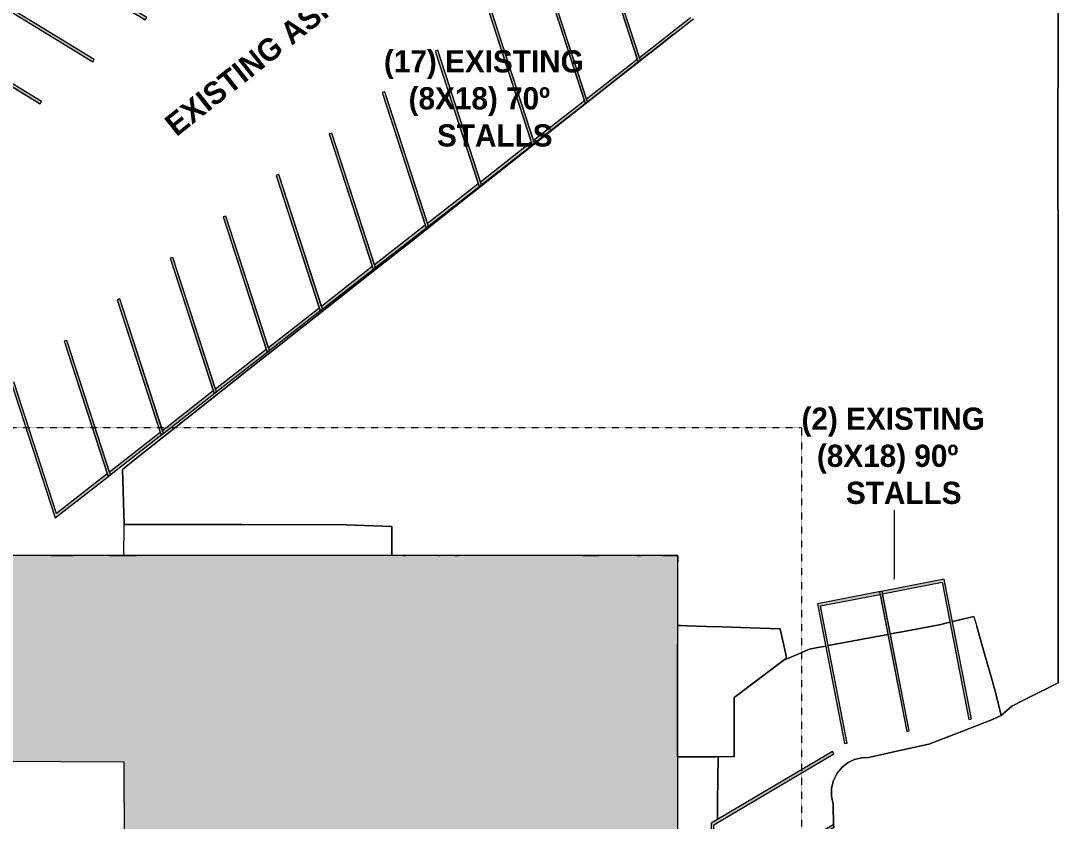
# Model space of a CAD drawing. Header units: inches. Extents: x -5728 to 15181, y 9834 to 15140.
# Drawn here: x -2115 to -539, y 12079 to 13294 of the extents above; entities that cross this region are included whole.
import ezdxf

# ---------------------------------------------------------------- set-up
doc = ezdxf.new("R2010")
doc.units = ezdxf.units.IN
doc.header["$MEASUREMENT"] = 0
doc.linetypes.add('Aligning Line 1_8_', pattern=[0.25, 0.125, -0.125])
for name, color, linetype, lineweight in [('A-WALL', 113, 'Continuous', 9), ('C-PRKG', 3, 'Continuous', 9), ('C-PRKG-IDEN', 70, 'Continuous', 9), ('C-TOPO', 7, 'Continuous', 9), ('G-ANNO-SYMB', 111, 'Aligning Line 1_8_', 9), ('G-ANNO-TEXT', 231, 'Continuous', 9)]:
    doc.layers.add(name, color=color, linetype=linetype, lineweight=lineweight)
doc.styles.add('Century Gothic_B', font='GOTHICB.TTF', dxfattribs={"height": 33.75})

# ---------------------------------------------------------------- blocks, each defined once
blk = doc.blocks.new('Walls 1 - Walls 1-1277454-SITE PLAN')
at = {"layer": 'A-WALL'}
blk.add_hatch(color=254, dxfattribs=at).paths.add_polyline_path([(-1117.1, 10379.2), (-1117, 11208.4), (-1069, 11208.4), (-1069, 11353), (-1117, 11353), (-1116.8, 12482.2), (-2175.1, 12482.3), (-2175.2, 12169.9), (-1958, 12169), (-1956.8, 11915.8), (-1585.5, 11918.8), (-1585.5, 11774.1), (-1577.8, 11774.1), (-1577.8, 10643), (-1938.6, 10642.4), (-1938.6, 10381.4), (-1177.1, 10379.3)], flags=0)
for p, q in [((-1116.8, 12482.2), (-2175.1, 12482.3)), ((-1117, 11353), (-1116.8, 12482.2)), ((-2175.2, 12169.9), (-1958, 12169)), ((-1958, 12169), (-1956.8, 11915.8))]:
    blk.add_line(p, q, dxfattribs=at)
blk = doc.blocks.new('321723 - Pavement Markings - Parking - Angled - EXISTING _8X18_ 70º-1523180-SITE PLAN')
at = {"layer": 'C-PRKG'}
h = blk.add_hatch(color=256, dxfattribs=at)
h.paths.add_polyline_path([(0, 0), (102.2, 0), (103.6, 4), (5.7, 4), (77.6, 201.6), (73.9, 203), (3.5, 9.6)], flags=0)
h.paths.add_polyline_path([(106.4, 0), (107.9, 4), (105, 2), (105.6, 1.1)], flags=0)
h = blk.add_hatch(color=256, dxfattribs=at)
h.paths.add_polyline_path([(102.2, 0), (106.4, 0), (105, 2), (107.9, 4), (179.8, 201.6), (176, 203), (106, 10.6)], flags=0)
h.paths.add_polyline_path([(106.4, 0), (204.3, 0), (205.8, 4), (107.9, 4)], flags=0)
h.paths.add_polyline_path([(208.6, 0), (210, 4), (207.2, 2), (207.8, 1.1)], flags=0)
h = blk.add_hatch(color=256, dxfattribs=at)
h.paths.add_polyline_path([(204.3, 0), (208.6, 0), (207.2, 2), (210, 4), (282, 201.6), (278.2, 203), (220.5, 44.4)], flags=0)
h.paths.add_polyline_path([(208.6, 0), (306.5, 0), (307.9, 4), (210, 4)], flags=0)
h.paths.add_polyline_path([(310.7, 0), (312.2, 4), (309.3, 2), (310, 1.1)], flags=0)
h.paths.add_polyline_path([(306.5, 0), (309.1, 0.1), (306.7, 0.2)], flags=0)
h = blk.add_hatch(color=256, dxfattribs=at)
h.paths.add_polyline_path([(306.5, 0), (306.7, 0.2), (310.7, 0), (309.3, 2), (312.2, 4), (384.1, 201.6), (380.4, 203), (311.8, 14.5)], flags=0)
h.paths.add_polyline_path([(310.7, 0), (408.6, 0), (410.1, 4), (312.2, 4)], flags=0)
h.paths.add_polyline_path([(412.9, 0), (414.4, 4), (411.5, 2), (412.1, 1.1)], flags=0)
h = blk.add_hatch(color=256, dxfattribs=at)
h.paths.add_polyline_path([(408.6, 0), (412.9, 0), (411.5, 2), (414.4, 4), (486.3, 201.6), (482.5, 203), (410.4, 4.8)], flags=0)
h.paths.add_polyline_path([(412.9, 0), (510.8, 0), (512.3, 4), (414.4, 4)], flags=0)
h.paths.add_polyline_path([(515.1, 0), (516.5, 4), (513.7, 2), (514.3, 1.1)], flags=0)
h = blk.add_hatch(color=256, dxfattribs=at)
h.paths.add_polyline_path([(510.8, 0), (515.1, 0), (513.7, 2), (516.5, 4), (588.4, 201.6), (584.7, 203), (530.9, 55.2)], flags=0)
h.paths.add_polyline_path([(515.1, 0), (613, 0), (614.4, 4), (516.5, 4)], flags=0)
h.paths.add_polyline_path([(617.2, 0), (618.7, 4), (615.8, 2), (616.4, 1.1)], flags=0)
h.paths.add_polyline_path([(613, 0), (615.6, 0.1), (613.2, 0.2)], flags=0)
h = blk.add_hatch(color=256, dxfattribs=at)
h.paths.add_polyline_path([(613, 0), (613.2, 0.2), (617.2, 0), (615.8, 2), (618.7, 4), (690.6, 201.6), (686.8, 203), (618.7, 15.6)], flags=0)
h.paths.add_polyline_path([(617.2, 0), (715.1, 0), (716.6, 4), (618.7, 4)], flags=0)
h.paths.add_polyline_path([(719.4, 0), (720.8, 4), (718, 2), (718.6, 1.1)], flags=0)
h = blk.add_hatch(color=256, dxfattribs=at)
h.paths.add_polyline_path([(715.1, 0), (719.4, 0), (718, 2), (720.8, 4), (792.8, 201.6), (789, 203), (718.3, 8.7)], flags=0)
h.paths.add_polyline_path([(719.4, 0), (817.3, 0), (818.7, 4), (720.8, 4)], flags=0)
h.paths.add_polyline_path([(821.5, 0), (823, 4), (820.1, 2), (820.8, 1.1)], flags=0)
h.paths.add_polyline_path([(817.3, 0), (819.9, 0.1), (817.5, 0.2)], flags=0)
h = blk.add_hatch(color=256, dxfattribs=at)
h.paths.add_polyline_path([(817.3, 0), (817.5, 0.2), (821.5, 0), (820.1, 2), (823, 4), (894.9, 201.6), (891.2, 203), (826.2, 24.4)], flags=0)
h.paths.add_polyline_path([(821.5, 0), (919.4, 0), (920.9, 4), (823, 4)], flags=0)
h.paths.add_polyline_path([(923.7, 0), (925.2, 4), (922.4, 1.9), (922.9, 1.1)], flags=0)
h = blk.add_hatch(color=256, dxfattribs=at)
h.paths.add_polyline_path([(919.4, 0), (923.7, 0), (922.3, 2), (925.2, 4), (997.1, 201.6), (993.3, 203), (919.6, 0.4)], flags=0)
h.paths.add_polyline_path([(923.7, 0), (1021.6, 0), (1023.1, 4), (925.2, 4)], flags=0)
h.paths.add_polyline_path([(1025.9, 0), (1027.3, 4), (1024.5, 2), (1025.1, 1.1)], flags=0)
h.paths.add_polyline_path([(1021.6, 0), (1024.2, 0.1), (1021.8, 0.2)], flags=0)
h = blk.add_hatch(color=256, dxfattribs=at)
h.paths.add_polyline_path([(1021.6, 0), (1021.8, 0.2), (1025.9, 0), (1024.5, 2), (1027.3, 4), (1099.2, 201.6), (1095.5, 203), (1049, 75.3)], flags=0)
h.paths.add_polyline_path([(1025.9, 0), (1123.8, 0), (1125.2, 4), (1027.3, 4)], flags=0)
h.paths.add_polyline_path([(1128, 0), (1129.5, 4), (1126.6, 2), (1127.2, 1.1)], flags=0)
h = blk.add_hatch(color=256, dxfattribs=at)
h.paths.add_polyline_path([(1123.8, 0), (1128, 0), (1126.6, 2), (1129.5, 4), (1201.4, 201.6), (1197.6, 203), (1128.5, 13.1)], flags=0)
h.paths.add_polyline_path([(1128, 0), (1226, 0.1), (1227.4, 4), (1129.5, 4)], flags=0)
h.paths.add_polyline_path([(1230.2, 0), (1231.6, 4), (1228.8, 2), (1230.1, 0.1)], flags=0)
h.paths.add_polyline_path([(1225.9, 0), (1228.3, 0.1), (1226, 0.1)], flags=0)
for p, q in [((73.9, 203), (0, 0)), ((5.7, 4), (77.6, 201.6)), ((176, 203), (102.2, 0)), ((176, 203), (103.6, 4)), ((106.4, 0), (179.8, 201.6)), ((107.9, 4), (179.8, 201.6)), ((179.8, 201.6), (176, 203)), ((179.8, 201.6), (176, 203)), ((278.2, 203), (204.3, 0)), ((278.2, 203), (205.8, 4)), ((208.6, 0), (282, 201.6)), ((210, 4), (282, 201.6)), ((282, 201.6), (278.2, 203)), ((282, 201.6), (278.2, 203)), ((380.4, 203), (306.5, 0)), ((380.4, 203), (307.9, 4)), ((310.7, 0), (384.1, 201.6)), ((312.2, 4), (384.1, 201.6)), ((384.1, 201.6), (380.4, 203)), ((384.1, 201.6), (380.4, 203)), ((482.5, 203), (408.6, 0)), ((482.5, 203), (410.1, 4)), ((412.9, 0), (486.3, 201.6)), ((414.4, 4), (486.3, 201.6)), ((486.3, 201.6), (482.5, 203)), ((486.3, 201.6), (482.5, 203)), ((584.7, 203), (510.8, 0)), ((584.7, 203), (512.3, 4)), ((515.1, 0), (588.4, 201.6)), ((516.5, 4), (588.4, 201.6)), ((588.4, 201.6), (584.7, 203)), ((588.4, 201.6), (584.7, 203)), ((686.8, 203), (613, 0)), ((686.8, 203), (614.4, 4)), ((617.2, 0), (690.6, 201.6)), ((618.7, 4), (690.6, 201.6)), ((690.6, 201.6), (686.8, 203)), ((690.6, 201.6), (686.8, 203)), ((789, 203), (715.1, 0)), ((789, 203), (716.6, 4)), ((719.4, 0), (792.8, 201.6)), ((720.8, 4), (792.8, 201.6)), ((792.8, 201.6), (789, 203)), ((792.8, 201.6), (789, 203)), ((891.2, 203), (817.3, 0)), ((891.2, 203), (818.7, 4)), ((821.5, 0), (894.9, 201.6)), ((823, 4), (894.9, 201.6)), ((894.9, 201.6), (891.2, 203)), ((894.9, 201.6), (891.2, 203)), ((993.3, 203), (919.4, 0)), ((993.3, 203), (920.9, 4)), ((923.7, 0), (997.1, 201.6)), ((925.2, 4), (997.1, 201.6)), ((1095.5, 203), (1021.6, 0)), ((1095.5, 203), (1023.1, 4)), ((1025.9, 0), (1099.2, 201.6)), ((1027.3, 4), (1099.2, 201.6)), ((1197.6, 203), (1123.8, 0)), ((1197.6, 203), (1125.2, 4)), ((1128, 0), (1201.4, 201.6)), ((1129.5, 4), (1201.4, 201.6)), ((103.6, 4), (5.7, 4)), ((205.8, 4), (107.9, 4)), ((307.9, 4), (210, 4)), ((410.1, 4), (312.2, 4)), ((512.3, 4), (414.4, 4)), ((614.4, 4), (516.5, 4)), ((716.6, 4), (618.7, 4)), ((818.7, 4), (720.8, 4)), ((920.9, 4), (823, 4)), ((1023.1, 4), (925.2, 4)), ((1125.2, 4), (1027.3, 4)), ((1227.4, 4), (1129.5, 4)), ((0, 0), (106.4, 0)), ((102.2, 0), (208.6, 0)), ((204.3, 0), (310.7, 0)), ((306.5, 0), (412.9, 0)), ((408.6, 0), (515.1, 0)), ((510.8, 0), (617.2, 0)), ((613, 0), (719.4, 0)), ((715.1, 0), (821.5, 0)), ((817.3, 0), (923.7, 0)), ((919.4, 0), (1025.9, 0)), ((1021.6, 0), (1128, 0)), ((1123.8, 0), (1230.2, 0))]:
    blk.add_line(p, q, dxfattribs=at)
blk = doc.blocks.new('321723 - Pavement Markings - Parking - Angled - _8X18_ 70º-1523153-SITE PLAN')
at = {"layer": 'C-PRKG'}
h = blk.add_hatch(color=256, dxfattribs=at)
h.paths.add_polyline_path([(73.9, -203), (77.6, -201.6), (5.7, -4), (103.6, -4), (102.2, 0), (0, 0), (42, -115.3)], flags=0)
h.paths.add_polyline_path([(179.8, -201.6), (107.9, -4), (141.8, -103.1), (178.9, -199.4)], flags=0)
h.paths.add_polyline_path([(105, -2), (107.9, -4), (106.4, 0), (105.1, -1.8)], flags=0)
h = blk.add_hatch(color=256, dxfattribs=at)
h.paths.add_polyline_path([(107.9, -4), (105, -2), (106.4, 0)], flags=0)
h.paths.add_polyline_path([(176, -203), (179.8, -201.6), (141.8, -103.1), (107.9, -4), (205.8, -4), (204.3, 0), (102.2, 0), (167, -178)], flags=0)
h.paths.add_polyline_path([(282, -201.6), (210, -4), (244, -103.1), (281.1, -199.4)], flags=0)
h.paths.add_polyline_path([(207.2, -2), (210, -4), (208.6, 0), (207.3, -1.8)], flags=0)
h = blk.add_hatch(color=256, dxfattribs=at)
h.paths.add_polyline_path([(210, -4), (207.2, -2), (208.6, 0)], flags=0)
h.paths.add_polyline_path([(278.2, -203), (282, -201.6), (244, -103.1), (210, -4), (307.9, -4), (306.5, 0), (204.3, 0), (255.1, -139.4)], flags=0)
h.paths.add_polyline_path([(384.1, -201.6), (312.2, -4), (346.2, -103.1), (383.2, -199.4)], flags=0)
h.paths.add_polyline_path([(309.3, -2), (312.2, -4), (310.7, 0), (309.5, -1.8)], flags=0)
h = blk.add_hatch(color=256, dxfattribs=at)
h.paths.add_polyline_path([(312.2, -4), (309.3, -2), (310.7, 0)], flags=0)
h.paths.add_polyline_path([(414.4, -4), (448.3, -103.1), (485.4, -199.3), (421.4, -23.5)], flags=0)
h.paths.add_polyline_path([(412.9, 0), (411.5, -2), (414.4, -4)], flags=0)
h.paths.add_polyline_path([(408.6, 0), (408.9, -0.2), (409.3, 0)], flags=0)
h.paths.add_polyline_path([(380.4, -203), (384.1, -201.6), (346.2, -103.1), (312.2, -4), (410.1, -4), (408.6, 0), (306.5, 0), (370.5, -175.8)], flags=0)
h = blk.add_hatch(color=256, dxfattribs=at)
h.paths.add_polyline_path([(414.4, -4), (411.5, -2), (412.9, 0)], flags=0)
h.paths.add_polyline_path([(482.5, -203), (486.3, -201.6), (448.3, -103.1), (414.4, -4), (512.3, -4), (510.8, 0), (409.5, -0.1), (408.9, -0.2), (408.6, 0), (468.2, -163.6)], flags=0)
h.paths.add_polyline_path([(588.4, -201.6), (516.5, -4), (550.5, -103.1), (587.6, -199.4)], flags=0)
h.paths.add_polyline_path([(513.7, -2), (516.5, -4), (515.1, 0), (513.8, -1.8)], flags=0)
h = blk.add_hatch(color=256, dxfattribs=at)
h.paths.add_polyline_path([(516.5, -4), (513.7, -2), (515.1, 0)], flags=0)
h.paths.add_polyline_path([(584.7, -203), (588.4, -201.6), (550.5, -103.1), (516.5, -4), (614.4, -4), (613, 0), (510.8, 0), (538.3, -75.6)], flags=0)
h.paths.add_polyline_path([(690.6, -201.6), (618.7, -4), (652.6, -103.1), (689.7, -199.4)], flags=0)
h.paths.add_polyline_path([(615.8, -2), (618.7, -4), (617.2, 0), (615.9, -1.8)], flags=0)
h = blk.add_hatch(color=256, dxfattribs=at)
h.paths.add_polyline_path([(618.7, -4), (615.8, -2), (617.2, 0)], flags=0)
h.paths.add_polyline_path([(686.8, -203), (690.6, -201.6), (652.6, -103.1), (618.7, -4), (716.6, -4), (715.1, 0), (613, 0), (672.2, -162.7)], flags=0)
h.paths.add_polyline_path([(792.8, -201.6), (720.8, -4), (754.8, -103.1), (791.9, -199.4)], flags=0)
h.paths.add_polyline_path([(718, -2), (720.8, -4), (719.4, 0), (718.1, -1.8)], flags=0)
h = blk.add_hatch(color=256, dxfattribs=at)
h.paths.add_polyline_path([(720.8, -4), (718, -2), (719.4, 0)], flags=0)
h.paths.add_polyline_path([(823, -4), (857, -103.1), (894.1, -199.3), (824.5, -8.2)], flags=0)
h.paths.add_polyline_path([(821.5, 0), (820.1, -2), (823, -4)], flags=0)
h.paths.add_polyline_path([(817.3, 0), (817.5, -0.2), (818, 0)], flags=0)
h.paths.add_polyline_path([(789, -203), (792.8, -201.6), (754.8, -103.1), (720.8, -4), (818.7, -4), (817.3, 0), (715.1, 0), (779.1, -175.8)], flags=0)
h = blk.add_hatch(color=256, dxfattribs=at)
h.paths.add_polyline_path([(823, -4), (820.1, -2), (821.5, 0)], flags=0)
h.paths.add_polyline_path([(891.2, -203), (894.9, -201.6), (857, -103.1), (823, -4), (920.9, -4), (919.4, 0), (818.2, -0.1), (817.5, -0.2), (817.3, 0), (859.2, -115.1)], flags=0)
h.paths.add_polyline_path([(997.1, -201.6), (925.2, -4), (959.1, -103.1), (996.2, -199.4)], flags=0)
h.paths.add_polyline_path([(922.3, -2), (925.2, -4), (923.7, 0), (922.4, -1.8)], flags=0)
h = blk.add_hatch(color=256, dxfattribs=at)
h.paths.add_polyline_path([(925.2, -4), (922.3, -2), (923.7, 0)], flags=0)
h.paths.add_polyline_path([(993.3, -203), (997.1, -201.6), (959.1, -103.1), (925.2, -4), (1023.1, -4), (1021.6, 0), (919.4, 0), (964.6, -123.9)], flags=0)
h.paths.add_polyline_path([(1099.2, -201.6), (1027.3, -4), (1061.3, -103.1), (1098.4, -199.4)], flags=0)
h.paths.add_polyline_path([(1024.5, -2), (1027.3, -4), (1025.9, 0), (1024.6, -1.8)], flags=0)
h = blk.add_hatch(color=256, dxfattribs=at)
h.paths.add_polyline_path([(1027.3, -4), (1024.5, -2), (1025.9, 0)], flags=0)
h.paths.add_polyline_path([(1129.5, -4), (1163.4, -103.1), (1200.6, -199.3), (1160, -87.9)], flags=0)
h.paths.add_polyline_path([(1128, 0), (1126.6, -2), (1129.5, -4)], flags=0)
h.paths.add_polyline_path([(1123.8, 0), (1124, -0.2), (1124.5, 0)], flags=0)
h.paths.add_polyline_path([(1095.5, -203), (1099.2, -201.6), (1061.3, -103.1), (1027.3, -4), (1125.2, -4), (1123.8, 0), (1021.6, 0), (1063.5, -115.1)], flags=0)
h = blk.add_hatch(color=256, dxfattribs=at)
h.paths.add_polyline_path([(1129.5, -4), (1126.6, -2), (1128, 0)], flags=0)
h.paths.add_polyline_path([(1197.6, -203), (1201.4, -201.6), (1163.4, -103.1), (1129.5, -4), (1227.4, -4), (1299.8, -203), (1303.6, -201.6), (1230.2, 0), (1124.6, -0.1), (1124, -0.2), (1123.8, 0), (1177.7, -148.1)], flags=0)
for p, q in [((0, 0), (73.9, -203)), ((106.4, 0), (0, 0)), ((102.2, 0), (176, -203)), ((208.6, 0), (102.2, 0)), ((179.8, -201.6), (106.4, 0)), ((204.3, 0), (278.2, -203)), ((310.7, 0), (204.3, 0)), ((282, -201.6), (208.6, 0)), ((306.5, 0), (380.4, -203)), ((412.9, 0), (306.5, 0)), ((384.1, -201.6), (310.7, 0)), ((408.6, 0), (482.5, -203)), ((515.1, 0), (408.6, 0)), ((486.3, -201.6), (412.9, 0)), ((510.8, 0), (584.7, -203)), ((617.2, 0), (510.8, 0)), ((588.4, -201.6), (515.1, 0)), ((613, 0), (686.8, -203)), ((719.4, 0), (613, 0)), ((690.6, -201.6), (617.2, 0)), ((715.1, 0), (789, -203)), ((821.5, 0), (715.1, 0)), ((792.8, -201.6), (719.4, 0)), ((817.3, 0), (891.2, -203)), ((923.7, 0), (817.3, 0)), ((894.9, -201.6), (821.5, 0)), ((919.4, 0), (993.3, -203)), ((1025.9, 0), (919.4, 0)), ((997.1, -201.6), (923.7, 0)), ((1021.6, 0), (1095.5, -203)), ((1128, 0), (1021.6, 0)), ((1099.2, -201.6), (1025.9, 0)), ((1123.8, 0), (1197.6, -203)), ((1230.2, 0), (1123.8, 0)), ((1201.4, -201.6), (1128, 0)), ((1303.6, -201.6), (1230.2, 0)), ((77.6, -201.6), (5.7, -4)), ((5.7, -4), (103.6, -4)), ((103.6, -4), (176, -203)), ((179.8, -201.6), (107.9, -4)), ((107.9, -4), (205.8, -4)), ((205.8, -4), (278.2, -203)), ((282, -201.6), (210, -4)), ((210, -4), (307.9, -4)), ((307.9, -4), (380.4, -203)), ((384.1, -201.6), (312.2, -4)), ((312.2, -4), (410.1, -4)), ((410.1, -4), (482.5, -203)), ((486.3, -201.6), (414.4, -4)), ((414.4, -4), (512.3, -4)), ((512.3, -4), (584.7, -203)), ((588.4, -201.6), (516.5, -4)), ((516.5, -4), (614.4, -4)), ((614.4, -4), (686.8, -203)), ((690.6, -201.6), (618.7, -4)), ((618.7, -4), (716.6, -4)), ((716.6, -4), (789, -203)), ((792.8, -201.6), (720.8, -4)), ((720.8, -4), (818.7, -4)), ((818.7, -4), (891.2, -203)), ((894.9, -201.6), (823, -4)), ((823, -4), (920.9, -4)), ((920.9, -4), (993.3, -203)), ((997.1, -201.6), (925.2, -4)), ((925.2, -4), (1023.1, -4)), ((1023.1, -4), (1095.5, -203)), ((1099.2, -201.6), (1027.3, -4)), ((1027.3, -4), (1125.2, -4)), ((1125.2, -4), (1197.6, -203)), ((1201.4, -201.6), (1129.5, -4)), ((1129.5, -4), (1227.4, -4)), ((1227.4, -4), (1299.8, -203)), ((73.9, -203), (77.6, -201.6)), ((176, -203), (179.8, -201.6)), ((176, -203), (179.8, -201.6)), ((278.2, -203), (282, -201.6)), ((278.2, -203), (282, -201.6)), ((380.4, -203), (384.1, -201.6)), ((380.4, -203), (384.1, -201.6)), ((482.5, -203), (486.3, -201.6)), ((482.5, -203), (486.3, -201.6)), ((584.7, -203), (588.4, -201.6)), ((584.7, -203), (588.4, -201.6)), ((686.8, -203), (690.6, -201.6)), ((686.8, -203), (690.6, -201.6)), ((789, -203), (792.8, -201.6)), ((789, -203), (792.8, -201.6)), ((891.2, -203), (894.9, -201.6)), ((891.2, -203), (894.9, -201.6)), ((993.3, -203), (997.1, -201.6)), ((993.3, -203), (997.1, -201.6)), ((1095.5, -203), (1099.2, -201.6)), ((1095.5, -203), (1099.2, -201.6)), ((1197.6, -203), (1201.4, -201.6)), ((1197.6, -203), (1201.4, -201.6)), ((1299.8, -203), (1303.6, -201.6))]:
    blk.add_line(p, q, dxfattribs=at)
blk = doc.blocks.new('321723 - Pavement Markings - Parking - Angled - EXISTING _8X18_ 60º-1528675-SITE PLAN')
at = {"layer": 'C-PRKG'}
h = blk.add_hatch(color=256, dxfattribs=at)
h.paths.add_polyline_path([(0, 0), (108, -187.1), (111.5, -185.1), (6.9, -4), (113.1, -4), (110.9, 0), (4.5, 0)], flags=0)
h.paths.add_polyline_path([(114.3, -2), (117.8, -4), (115.4, 0)], flags=0)
h.paths.add_polyline_path([(117.8, -4), (218.9, -187.1), (222.3, -185.1), (141.5, -45.1)], flags=0)
h = blk.add_hatch(color=256, dxfattribs=at)
h.paths.add_polyline_path([(110.9, 0), (217.6, -184.8), (117.8, -4), (114.3, -2), (115.5, 0), (113.2, 0)], flags=0)
h.paths.add_polyline_path([(115.5, 0), (117.8, -4), (224, -4), (221.7, 0), (119.9, 0)], flags=0)
h.paths.add_polyline_path([(225.2, -2), (228.6, -4), (226.3, 0), (225.7, -1.1)], flags=0)
h.paths.add_polyline_path([(228.6, -4), (329.7, -187.1), (333.2, -185.1), (253, -46.3)], flags=0)
h = blk.add_hatch(color=256, dxfattribs=at)
h.paths.add_polyline_path([(221.7, 0), (329.1, -185.9), (228.6, -4), (225.2, -2), (226.3, 0), (224.1, 0)], flags=0)
h.paths.add_polyline_path([(226.3, 0), (228.6, -4), (334.8, -4), (332.6, 0), (227.4, 0)], flags=0)
h.paths.add_polyline_path([(336, -2), (339.5, -4), (337.1, 0)], flags=0)
h.paths.add_polyline_path([(339.5, -4), (440.6, -187.1), (444, -185.1), (364.5, -47.4)], flags=0)
h = blk.add_hatch(color=256, dxfattribs=at)
h.paths.add_polyline_path([(332.6, 0), (439.3, -184.8), (339.5, -4), (336, -2), (337.2, 0), (334.9, 0)], flags=0)
h.paths.add_polyline_path([(337.2, 0), (339.5, -4), (445.7, -4), (443.4, 0), (420.5, 0)], flags=0)
h.paths.add_polyline_path([(446.9, -2), (450.3, -4), (448, 0)], flags=0)
h.paths.add_polyline_path([(450.3, -4), (551.4, -187.1), (554.9, -185.1), (476.1, -48.6)], flags=0)
h = blk.add_hatch(color=256, dxfattribs=at)
h.paths.add_polyline_path([(443.4, 0), (550.8, -185.9), (450.3, -4), (446.9, -1.9), (448, 0), (445.8, 0)], flags=0)
h.paths.add_polyline_path([(448, 0), (450.3, -4), (556.5, -4), (554.3, 0), (513, 0)], flags=0)
h.paths.add_polyline_path([(557.7, -2), (561.2, -4), (558.8, 0), (558.2, -1.1)], flags=0)
h.paths.add_polyline_path([(561.2, -4), (662.3, -187.1), (665.7, -185.1), (587.6, -49.7)], flags=0)
h = blk.add_hatch(color=256, dxfattribs=at)
h.paths.add_polyline_path([(554.3, 0), (662.3, -187.1), (561.2, -4), (557.7, -2), (558.9, 0), (556.6, 0)], flags=0)
h.paths.add_polyline_path([(558.9, 0), (561.2, -4), (667.4, -4), (773.1, -187.1), (776.6, -185.1), (669.7, 0), (639.6, 0)], flags=0)
for p, q in [((0, 0), (108, -187.1)), ((115.5, 0), (0, 0)), ((110.9, 0), (218.9, -187.1)), ((226.3, 0), (110.9, 0)), ((222.3, -185.1), (115.5, 0)), ((221.7, 0), (329.7, -187.1)), ((337.2, 0), (221.7, 0)), ((333.2, -185.1), (226.3, 0)), ((332.6, 0), (440.6, -187.1)), ((448, 0), (332.6, 0)), ((444, -185.1), (337.2, 0)), ((443.4, 0), (551.4, -187.1)), ((558.9, 0), (443.4, 0)), ((554.9, -185.1), (448, 0)), ((554.3, 0), (662.3, -187.1)), ((669.7, 0), (554.3, 0)), ((665.7, -185.1), (558.9, 0)), ((776.6, -185.1), (669.7, 0)), ((111.5, -185.1), (6.9, -4)), ((6.9, -4), (113.2, -4)), ((113.2, -4), (218.9, -187.1)), ((222.3, -185.1), (117.8, -4)), ((117.8, -4), (224, -4)), ((224, -4), (329.7, -187.1)), ((333.2, -185.1), (228.6, -4)), ((228.6, -4), (334.9, -4)), ((334.9, -4), (440.6, -187.1)), ((444, -185.1), (339.5, -4)), ((339.5, -4), (445.7, -4)), ((445.7, -4), (551.4, -187.1)), ((554.9, -185.1), (450.3, -4)), ((450.3, -4), (556.6, -4)), ((556.6, -4), (662.3, -187.1)), ((665.7, -185.1), (561.2, -4)), ((561.2, -4), (667.4, -4)), ((667.4, -4), (773.1, -187.1)), ((108, -187.1), (111.5, -185.1)), ((218.9, -187.1), (222.3, -185.1)), ((218.9, -187.1), (222.3, -185.1)), ((329.7, -187.1), (333.2, -185.1)), ((329.7, -187.1), (333.2, -185.1)), ((440.6, -187.1), (444, -185.1)), ((440.6, -187.1), (444, -185.1)), ((551.4, -187.1), (554.9, -185.1)), ((551.4, -187.1), (554.9, -185.1)), ((662.3, -187.1), (665.7, -185.1)), ((662.3, -187.1), (665.7, -185.1)), ((773.1, -187.1), (776.6, -185.1))]:
    blk.add_line(p, q, dxfattribs=at)
blk = doc.blocks.new('321723 - Pavement Markings - Parking - Angled - EXISTING _8X18_ 90º-1530449-SITE PLAN')
at = {"layer": 'C-PRKG'}
h = blk.add_hatch(color=256, dxfattribs=at)
h.paths.add_polyline_path([(96, -4), (96, -216), (100, -216), (100, 0), (99.8, -0.2), (96, 0), (98, -2), (97.7, -2.3)], flags=0)
h.paths.add_polyline_path([(0, -216), (4, -216), (4, -4), (96, -4), (96, 0), (0, 0), (0, -196.9)], flags=0)
h = blk.add_hatch(color=256, dxfattribs=at)
h.paths.add_polyline_path([(96, 0), (96, -4), (98, -2), (96.7, -0.7)], flags=0)
h.paths.add_polyline_path([(100, 0), (98.1, -0.1), (99.8, -0.2)], flags=0)
h.paths.add_polyline_path([(192, -216), (196, -216), (196, 0), (100, 0), (100, -4), (192, -4), (192, -215.2)], flags=0)
for p, q in [((0, 0), (0, -216)), ((100, 0), (0, 0)), ((96, 0), (96, -216)), ((196, 0), (96, 0)), ((100, -216), (100, 0)), ((196, -216), (196, 0)), ((4, -216), (4, -4)), ((4, -4), (96, -4)), ((96, -4), (96, -216)), ((100, -216), (100, -4)), ((100, -4), (192, -4)), ((192, -4), (192, -216)), ((0, -216), (4, -216)), ((96, -216), (100, -216)), ((96, -216), (100, -216)), ((192, -216), (196, -216))]:
    blk.add_line(p, q, dxfattribs=at)

msp = doc.modelspace()

# ---------------------------------------------------------------- linework, layer by layer
at = {"layer": 'C-PRKG-IDEN'}
msp.add_line((-787.7, 12446.1), (-787.7, 12550.9), dxfattribs=at)
at = {"layer": 'C-TOPO'}
for p, q in [((-539, 13285.4), (-538.9, 13317)), ((-538.9, 13317), (-539, 13285.4)), ((-539.1, 13261.8), (-539, 13285.4)), ((-539, 13285.4), (-539.1, 13261.8)), ((-1122.8, 13273.4), (-1132.1, 13266)), ((-1132.1, 13266), (-1122.8, 13273.4)), ((-1143.1, 13257.4), (-1152.3, 13250.1)), ((-1152.3, 13250.1), (-1143.1, 13257.4)), ((-1132.1, 13266), (-1143.1, 13257.4)), ((-1143.1, 13257.4), (-1132.1, 13266)), ((-539.4, 13121.3), (-539.1, 13261.8)), ((-539.1, 13261.8), (-539.4, 13121.3)), ((-1159.6, 13244.4), (-1336.7, 13104.8)), ((-1336.7, 13104.8), (-1159.6, 13244.4)), ((-1157.8, 13245.8), (-1159.6, 13244.4)), ((-1159.6, 13244.4), (-1157.8, 13245.8)), ((-1153.6, 13249.1), (-1157.8, 13245.8)), ((-1157.8, 13245.8), (-1153.6, 13249.1)), ((-1152.3, 13250.1), (-1153.6, 13249.1)), ((-1153.6, 13249.1), (-1152.3, 13250.1)), ((-539.3, 13026.5), (-539.4, 13121.3)), ((-539.4, 13121.3), (-539.3, 13026.5)), ((-1336.7, 13104.8), (-1426.4, 13034.1)), ((-1426.4, 13034.1), (-1336.7, 13104.8)), ((-1426.4, 13034.1), (-1435.6, 13026.9)), ((-1435.6, 13026.9), (-1426.4, 13034.1)), ((-1435.6, 13026.9), (-1472, 12998.1)), ((-1472, 12998.1), (-1435.6, 13026.9)), ((-539.2, 12987.7), (-539.3, 13026.5)), ((-539.3, 13026.5), (-539.2, 12987.7)), ((-1472, 12998.1), (-1521.8, 12958.9)), ((-1521.8, 12958.9), (-1472, 12998.1)), ((-539.1, 12859.4), (-539.2, 12987.7)), ((-539.2, 12987.7), (-539.1, 12859.4)), ((-1521.8, 12958.9), (-1584.5, 12909.6)), ((-1584.5, 12909.6), (-1521.8, 12958.9)), ((-1584.5, 12909.6), (-1678.8, 12835.3)), ((-1678.8, 12835.3), (-1584.5, 12909.6)), ((-539, 12820.9), (-539.1, 12859.4)), ((-539.1, 12859.4), (-539, 12820.9)), ((-1687, 12828.8), (-1721.8, 12801.3)), ((-1721.8, 12801.3), (-1687, 12828.8)), ((-1678.8, 12835.3), (-1687, 12828.8)), ((-1687, 12828.8), (-1678.8, 12835.3)), ((-539, 12806.6), (-539, 12820.9)), ((-539, 12820.9), (-539, 12806.6)), ((-1721.8, 12801.3), (-1768.5, 12764.4)), ((-1768.5, 12764.4), (-1721.8, 12801.3)), ((-539, 12708.2), (-539, 12806.6)), ((-539, 12806.6), (-539, 12708.2)), ((-1768.5, 12764.4), (-1825.6, 12719.2)), ((-1825.6, 12719.2), (-1768.5, 12764.4)), ((-1825.6, 12719.2), (-1837.4, 12709.9)), ((-1837.4, 12709.9), (-1825.6, 12719.2)), ((-1837.4, 12709.9), (-1940.6, 12628.3)), ((-1940.6, 12628.3), (-1837.4, 12709.9)), ((-539, 12696.9), (-539, 12708.2)), ((-539, 12708.2), (-539, 12696.9)), ((-539, 12692.6), (-539, 12696.9)), ((-539, 12696.9), (-539, 12692.6)), ((-539, 12661.7), (-539, 12692.6)), ((-539, 12692.6), (-539, 12661.7)), ((-539, 12611.9), (-539, 12661.7)), ((-539, 12661.7), (-539, 12611.9)), ((-1940.6, 12628.3), (-1960.2, 12612.8)), ((-1960.2, 12612.8), (-1940.6, 12628.3)), ((-1960.2, 12612.8), (-1960.2, 12611.4)), ((-1960.2, 12611.4), (-1960.2, 12612.8)), ((-1960.2, 12611.4), (-1959.7, 12596.2)), ((-1959.7, 12596.2), (-1960.2, 12611.4)), ((-539, 12558.1), (-539, 12611.9)), ((-539, 12611.9), (-539, 12558.1)), ((-1959.7, 12596.2), (-1959.2, 12580.3)), ((-1959.2, 12580.3), (-1959.7, 12596.2)), ((-1959.2, 12580.3), (-1957.5, 12528.6)), ((-1957.5, 12528.6), (-1959.2, 12580.3)), ((-539, 12521.2), (-539, 12558.1)), ((-539, 12558.1), (-539, 12521.2)), ((-1957.8, 12482.3), (-1957.5, 12527.3)), ((-1957.8, 12482.3), (-1957.5, 12527.3)), ((-1957.5, 12528.6), (-1957.5, 12529.1)), ((-1957.5, 12529.1), (-1917.8, 12529)), ((-1917.8, 12529), (-1957.5, 12529.1)), ((-1957.5, 12529.1), (-1957.5, 12527.3)), ((-1957.5, 12527.3), (-1957.5, 12528.6)), ((-1917.8, 12529), (-1914.6, 12529)), ((-1914.6, 12529), (-1917.8, 12529)), ((-1914.6, 12529), (-1892.3, 12529)), ((-1892.3, 12529), (-1914.6, 12529)), ((-1892.3, 12529), (-1889.8, 12529)), ((-1889.8, 12529), (-1892.3, 12529)), ((-1889.8, 12529), (-1885.3, 12529)), ((-1885.3, 12529), (-1889.8, 12529)), ((-1885.3, 12529), (-1865.4, 12529)), ((-1865.4, 12529), (-1885.3, 12529)), ((-1865.4, 12529), (-1851.4, 12529)), ((-1851.4, 12529), (-1865.4, 12529)), ((-1851.4, 12529), (-1778.7, 12528.9)), ((-1778.7, 12528.9), (-1851.4, 12529)), ((-1778.7, 12528.9), (-1620.3, 12528.7)), ((-1620.3, 12528.7), (-1778.7, 12528.9)), ((-1620.3, 12528.7), (-1551.1, 12526.2)), ((-1551.1, 12526.2), (-1620.3, 12528.7)), ((-1551.1, 12526.2), (-1551.1, 12503.3)), ((-1551.1, 12503.3), (-1551.1, 12526.2)), ((-539, 12499.7), (-539, 12521.2)), ((-539, 12521.2), (-539, 12499.7)), ((-1551.1, 12503.3), (-1551.1, 12482.2)), ((-1551.1, 12482.2), (-1551.1, 12503.3)), ((-538.9, 12431.9), (-539, 12499.7)), ((-539, 12499.7), (-538.9, 12431.9)), ((-2069.5, 12482.3), (-2063.2, 12482.3)), ((-2063.2, 12482.3), (-2033.9, 12482.3)), ((-1979.6, 12482.3), (-1957.8, 12482.3)), ((-1957.8, 12482.3), (-1938.9, 12482.3)), ((-1533.6, 12482.2), (-1531.8, 12482.2)), ((-1531.8, 12482.2), (-1530.1, 12482.2)), ((-1480, 12482.2), (-1478.4, 12482.2)), ((-1478.4, 12482.2), (-1477.9, 12482.2)), ((-1455.4, 12482.2), (-1450, 12482.2)), ((-1261, 12482.2), (-1236.5, 12482.2)), ((-1178.6, 12482.2), (-1171.2, 12482.2)), ((-1140.1, 12482.2), (-1137.9, 12482.2)), ((-1137.9, 12482.2), (-1117, 12482.2)), ((-1116.8, 12481.7), (-1116.9, 12462.1)), ((-1116.9, 12462.1), (-1116.9, 12451.6)), ((-538.9, 12355.2), (-538.9, 12431.9)), ((-538.9, 12431.9), (-538.9, 12355.2)), ((-699.6, 12381.7), (-684.3, 12385.5)), ((-684.3, 12385.5), (-699.6, 12381.7)), ((-684.3, 12385.5), (-667.1, 12389.7)), ((-667.1, 12389.7), (-684.3, 12385.5)), ((-667.1, 12389.7), (-662.7, 12374.2)), ((-667.1, 12389.7), (-662.7, 12374.2)), ((-1116.9, 12376), (-1112.5, 12375.8)), ((-1112.5, 12375.8), (-1116.9, 12376)), ((-1112.5, 12375.8), (-1102.8, 12375.5)), ((-1102.8, 12375.5), (-1112.5, 12375.8)), ((-1102.8, 12375.5), (-1073, 12374.4)), ((-1073, 12374.4), (-1102.8, 12375.5)), ((-1073, 12374.4), (-1050.4, 12373.7)), ((-1050.4, 12373.7), (-1073, 12374.4)), ((-1050.4, 12373.7), (-961.6, 12370.6)), ((-961.6, 12370.6), (-1050.4, 12373.7)), ((-961.6, 12370.6), (-961.4, 12370.6)), ((-961.4, 12370.6), (-961.6, 12370.6)), ((-961.4, 12370.6), (-961.4, 12370.3)), ((-961.4, 12370.3), (-961.4, 12370.6)), ((-961.4, 12370.3), (-952.6, 12332.3)), ((-952.6, 12332.3), (-961.4, 12370.3)), ((-773.3, 12366.8), (-717.2, 12377.3)), ((-717.2, 12377.3), (-773.3, 12366.8)), ((-717.2, 12377.3), (-703.5, 12380.7)), ((-703.5, 12380.7), (-717.2, 12377.3)), ((-662.7, 12374.2), (-654.5, 12345.5)), ((-654.5, 12345.5), (-662.7, 12374.2)), ((-888.2, 12345.3), (-797.7, 12362.3)), ((-797.7, 12362.3), (-888.2, 12345.3)), ((-793.8, 12363), (-773.3, 12366.8)), ((-773.3, 12366.8), (-793.8, 12363)), ((-538.9, 12348.2), (-538.9, 12355.2)), ((-538.9, 12355.2), (-538.9, 12348.2)), ((-1116.9, 12346), (-1116.9, 12347.1)), ((-1116.9, 12347.1), (-1116.9, 12346)), ((-1116.9, 12347.1), (-1116.9, 12346)), ((-1116.9, 12343), (-1116.9, 12346)), ((-1116.9, 12346), (-1116.9, 12343)), ((-1116.9, 12231.8), (-1116.9, 12343)), ((-1116.9, 12343), (-1116.9, 12231.8)), ((-923.6, 12337.1), (-916.9, 12340)), ((-916.9, 12340), (-923.6, 12337.1)), ((-916.9, 12340), (-904.2, 12342.3)), ((-904.2, 12342.3), (-916.9, 12340)), ((-904.2, 12342.3), (-892.1, 12344.6)), ((-892.1, 12344.6), (-904.2, 12342.3)), ((-654.5, 12345.5), (-650.9, 12332.8)), ((-650.9, 12332.8), (-654.5, 12345.5)), ((-538.9, 12301.8), (-538.9, 12348.2)), ((-538.9, 12348.2), (-538.9, 12301.8)), ((-951.2, 12326.5), (-1031.2, 12266.7)), ((-1031.2, 12266.7), (-951.2, 12326.5)), ((-1031.2, 12266.7), (-955.9, 12323)), ((-955.9, 12323), (-1031.2, 12266.7)), ((-955.9, 12323), (-945.8, 12327.4)), ((-945.8, 12327.4), (-955.9, 12323)), ((-951.2, 12326.5), (-955.9, 12323)), ((-952.6, 12332.3), (-951.4, 12327.2)), ((-951.4, 12327.2), (-952.6, 12332.3)), ((-951.4, 12327.2), (-951.2, 12326.5)), ((-951.2, 12326.5), (-951.4, 12327.2)), ((-945.8, 12327.4), (-938.9, 12330.4)), ((-938.9, 12330.4), (-945.8, 12327.4)), ((-938.9, 12330.4), (-929.4, 12334.5)), ((-929.4, 12334.5), (-938.9, 12330.4)), ((-929.4, 12334.5), (-923.6, 12337.1)), ((-923.6, 12337.1), (-929.4, 12334.5)), ((-650.9, 12332.8), (-641.9, 12301.2)), ((-641.9, 12301.2), (-650.9, 12332.8)), ((-641.9, 12301.2), (-634.3, 12274.6)), ((-634.3, 12274.6), (-641.9, 12301.2)), ((-538.9, 12292.4), (-538.9, 12301.8)), ((-538.9, 12301.8), (-538.9, 12292.4)), ((-538.9, 12288.9), (-538.9, 12292.4)), ((-538.9, 12292.4), (-538.9, 12288.9)), ((-634.3, 12274.6), (-625.8, 12239.1)), ((-625.8, 12239.1), (-634.3, 12274.6)), ((-589.6, 12263.3), (-562.2, 12277.1)), ((-562.2, 12277.1), (-589.6, 12263.3)), ((-562.2, 12277.1), (-560, 12278.3)), ((-560, 12278.3), (-562.2, 12277.1)), ((-560, 12278.3), (-547, 12284.8)), ((-547, 12284.8), (-560, 12278.3)), ((-547, 12284.8), (-538.9, 12288.9)), ((-538.9, 12288.9), (-547, 12284.8)), ((-1031.2, 12219.8), (-1031.2, 12266.7)), ((-1031.2, 12266.7), (-1031.2, 12219.8)), ((-609.6, 12253.2), (-589.6, 12263.3)), ((-589.6, 12263.3), (-609.6, 12253.2)), ((-625.8, 12239.1), (-609.6, 12253.2)), ((-609.6, 12253.2), (-625.8, 12239.1)), ((-1116.9, 12176.7), (-1116.9, 12231.8)), ((-1116.9, 12231.8), (-1116.9, 12176.7)), ((-641.2, 12232.1), (-683, 12216)), ((-683, 12216), (-641.2, 12232.1)), ((-638, 12233.5), (-641.2, 12232.1)), ((-641.2, 12232.1), (-638, 12233.5)), ((-625.8, 12239.1), (-638, 12233.5)), ((-638, 12233.5), (-625.8, 12239.1)), ((-1031.2, 12193.3), (-1031.2, 12219.8)), ((-1031.2, 12219.8), (-1031.2, 12193.3)), ((-683, 12216), (-735.4, 12195.7)), ((-735.4, 12195.7), (-683, 12216)), ((-735.4, 12195.7), (-786.6, 12184.5)), ((-786.6, 12184.5), (-735.4, 12195.7)), ((-1031.2, 12176.7), (-1031.2, 12193.3)), ((-1031.2, 12193.3), (-1031.2, 12176.7)), ((-786.6, 12184.5), (-808.9, 12179.5)), ((-808.9, 12179.5), (-786.6, 12184.5)), ((-1059, 12176.7), (-1116.9, 12176.7)), ((-1116.9, 12176.7), (-1059, 12176.7)), ((-1055.2, 12176.7), (-1059, 12176.7)), ((-1031.2, 12176.7), (-1059, 12176.7)), ((-1056.2, 12109.4), (-1055.2, 12176.7)), ((-1055.2, 12176.7), (-1056.2, 12109.4)), ((-1031.2, 12176.7), (-1055.2, 12176.7)), ((-858.2, 12167.8), (-867, 12161)), ((-867, 12161), (-858.2, 12167.8)), ((-848.3, 12172.6), (-858.2, 12167.8)), ((-858.2, 12167.8), (-848.3, 12172.6)), ((-837.6, 12175.2), (-848.3, 12172.6)), ((-848.3, 12172.6), (-837.6, 12175.2)), ((-826.5, 12175.7), (-837.6, 12175.2)), ((-837.6, 12175.2), (-826.5, 12175.7)), ((-825, 12176), (-826.5, 12175.7)), ((-826.5, 12175.7), (-825, 12176)), ((-818.1, 12177.5), (-825, 12176)), ((-825, 12176), (-818.1, 12177.5)), ((-808.9, 12179.5), (-818.1, 12177.5)), ((-818.1, 12177.5), (-808.9, 12179.5)), ((-874.8, 12151.7), (-880.3, 12140.8)), ((-880.3, 12140.8), (-874.8, 12151.7)), ((-867, 12161), (-874.8, 12151.7)), ((-874.8, 12151.7), (-867, 12161)), ((-880.3, 12140.8), (-883.2, 12128.9)), ((-883.2, 12128.9), (-880.3, 12140.8)), ((-883.3, 12120.5), (-883.4, 12116.7)), ((-883.4, 12116.7), (-883.3, 12120.5)), ((-883.4, 12116.7), (-880.8, 12104.8)), ((-880.8, 12104.8), (-883.4, 12116.7)), ((-883.2, 12128.9), (-883.3, 12120.5)), ((-883.3, 12120.5), (-883.2, 12128.9)), ((-1056.6, 12081.1), (-1056.2, 12109.4)), ((-1056.2, 12109.4), (-1056.6, 12081.1)), ((-880.8, 12104.8), (-880.3, 12072.5)), ((-880.3, 12072.5), (-880.8, 12104.8))]:
    msp.add_line(p, q, dxfattribs=at)
at = {"layer": 'G-ANNO-SYMB'}
for q in [(-4352.7, 12676.1), (-929, 10111.6)]:
    msp.add_line((-929, 12676.1), q, dxfattribs=at)

# ---------------------------------------------------------------- block references
at = {"layer": 'A-WALL'}
msp.add_blockref('Walls 1 - Walls 1-1277454-SITE PLAN', (0, 0), dxfattribs=at)
at = {"layer": 'C-PRKG'}
for name, p, rotation in [('321723 - Pavement Markings - Parking - Angled - EXISTING _8X18_ 70º-1523180-SITE PLAN', (-2062.3, 12539.1), 38.00619459474451), ('321723 - Pavement Markings - Parking - Angled - _8X18_ 70º-1523153-SITE PLAN', (-2988.1, 12706.8), 38.58861115555555), ('321723 - Pavement Markings - Parking - Angled - EXISTING _8X18_ 90º-1530449-SITE PLAN', (-904.5, 12408.7), 11.00000000000003), ('321723 - Pavement Markings - Parking - Angled - EXISTING _8X18_ 60º-1528675-SITE PLAN', (-1059.1, 11405.9), 90.58509403594148)]:
    msp.add_blockref(name, p, dxfattribs=dict(at, rotation=rotation))

# ---------------------------------------------------------------- texts
at = {"layer": 'C-PRKG-IDEN', "char_height": 33.75, "attachment_point": 1, "style": 'Century Gothic_B'}
for s, insert, width in [('(17) EXISTING', (-1563, 13249.1), 373.826), ('(8X18) 70º', (-1525.5, 13192.9), 284.062), ('STALLS', (-1482.4, 13136.6), 178.391), ('(2) EXISTING', (-928.8, 12706.6), 340.875), ('(8X18) 90º', (-905.4, 12650.3), 284.062), ('STALLS', (-861.3, 12594.1), 178.391)]:
    msp.add_mtext(s, dxfattribs=dict(at, insert=insert, width=width))
at = {"layer": 'G-ANNO-TEXT', "color": 147, "lineweight": 20, "insert": (-1899.1, 13143.4), "char_height": 33.75, "width": 744.244, "attachment_point": 1, "rotation": 38.4013, "style": 'Century Gothic_B'}
msp.add_mtext('EXISTING ASPHALT PAVING', dxfattribs=at)

doc.saveas('drawing.dxf')
